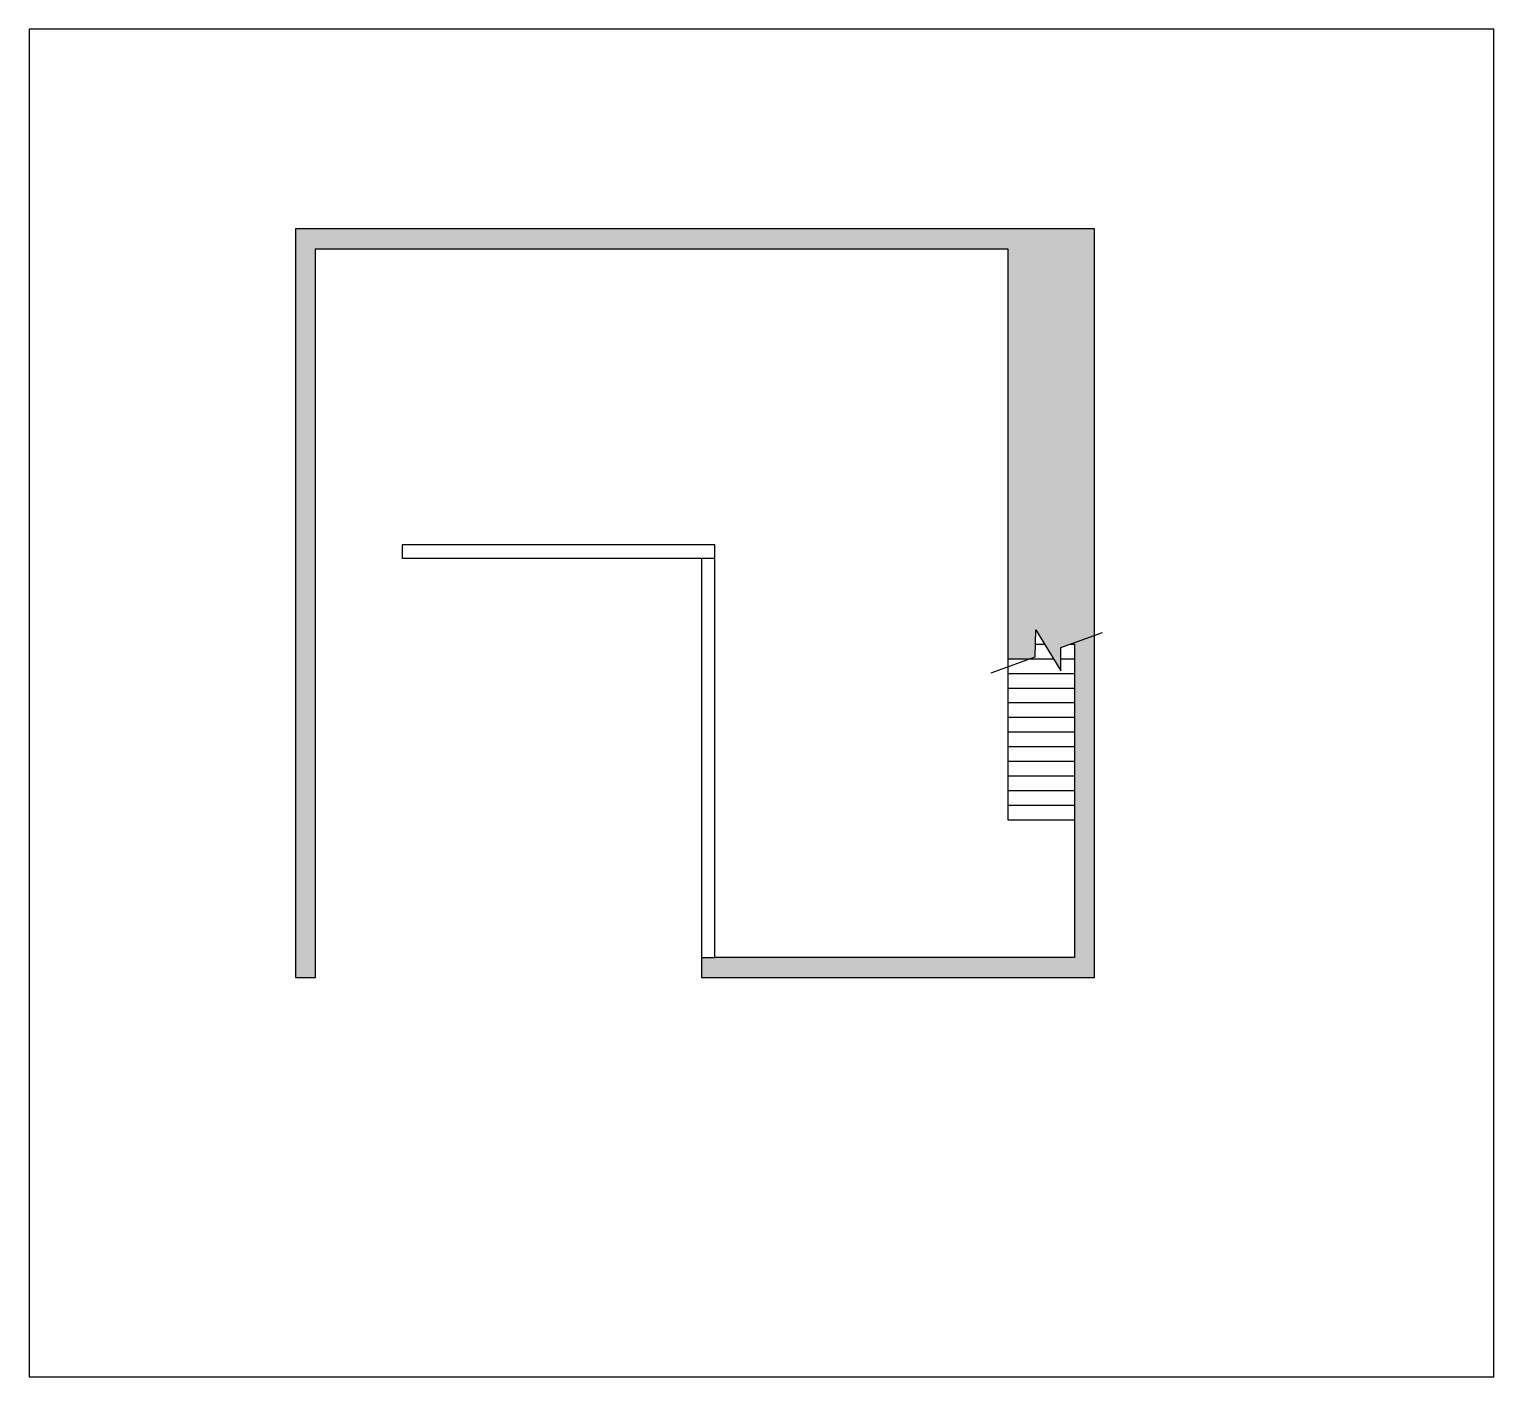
# Model space of a CAD drawing. Header units: millimetres. Extents: x -13379 to 8621, y -9785 to 10465.
import ezdxf

# ---------------------------------------------------------------- set-up
doc = ezdxf.new("R2010")
doc.units = ezdxf.units.MM
doc.layers.add('SectionCutEdges', color=7, linetype='Continuous')

msp = doc.modelspace()

# ---------------------------------------------------------------- hatches: boundary and pattern name
h = msp.add_hatch(color=256)
h.dxf.hatch_style = 1
h.paths.add_polyline_path([(2621, 7465), (-9379, 7465), (-9379, -3785), (-9079, -3785), (-9079, 7165), (1321, 7165), (1321, 1225), (1321, 1005), (1655, 1005), (1733, 1033), (1743, 1440), (2118, 825), (2118, 1172), (2621, 1354)])
h.paths.add_polyline_path([(2621, 1354), (2264, 1225), (2321, 1225), (2321, 1005), (2321, 785), (2321, 565), (2321, 345), (2321, 125), (2321, -95), (2321, -315), (2321, -535), (2321, -755), (2321, -975), (2321, -1195), (2321, -1415), (2321, -3485), (-3079, -3485), (-3279, -3485), (-3279, -3785), (2621, -3785)])

# ---------------------------------------------------------------- linework, layer by layer
for p, q in [((-13379, 10465), (-13379, -9785)), ((8621, 10465), (-13379, 10465)), ((8621, -9785), (8621, 10465)), ((-3279, 2515), (-3079, 2515)), ((1733, 1033), (1743, 1440)), ((1743, 1440), (2118, 825)), ((2118, 1172), (2743, 1398)), ((1321, 1225), (1321, 1005)), ((2118, 825), (2118, 1172)), ((1072, 794), (1733, 1033)), ((1321, 1005), (2008, 1005)), ((1321, 1005), (1321, 785)), ((1733, 1033), (1733, 1033)), ((2118, 1005), (2321, 1005)), ((1321, 785), (2321, 785)), ((1321, 785), (1321, 565)), ((1321, 565), (2321, 565)), ((1321, 565), (1321, 345)), ((1321, 345), (2321, 345)), ((1321, 345), (1321, 125)), ((1321, 125), (2321, 125)), ((1321, 125), (1321, -95)), ((1321, -95), (2321, -95)), ((1321, -95), (1321, -315)), ((1321, -315), (2321, -315)), ((1321, -315), (1321, -535)), ((1321, -535), (2321, -535)), ((1321, -535), (1321, -755)), ((1321, -755), (2321, -755)), ((1321, -755), (1321, -975)), ((1321, -975), (2321, -975)), ((1321, -975), (1321, -1195)), ((1321, -1195), (2321, -1195)), ((1321, -1195), (1321, -1415)), ((1321, -1415), (2321, -1415)), ((-13379, -9785), (8621, -9785))]:
    msp.add_line(p, q)
at = {"layer": 'SectionCutEdges'}
for p, q in [((-9379, 7465), (-9379, -3785)), ((2621, 7465), (-9379, 7465)), ((2621, -3785), (2621, 7465)), ((-9079, -3785), (-9079, 7165)), ((-9079, 7165), (1321, 7165)), ((1321, 7165), (1321, 1225)), ((-3079, 2715), (-7779, 2715)), ((-7779, 2715), (-7779, 2515)), ((-3079, -3485), (-3079, 2715)), ((-7779, 2515), (-3279, 2515)), ((-3279, 2515), (-3279, -3485)), ((1737, 1225), (1874, 1225)), ((2264, 1225), (2321, 1225)), ((2321, 1225), (2321, 1005)), ((2321, 1005), (2321, 785)), ((2321, 785), (2321, 565)), ((2321, 565), (2321, 345)), ((2321, 345), (2321, 125)), ((2321, 125), (2321, -95)), ((2321, -95), (2321, -315)), ((2321, -315), (2321, -535)), ((2321, -535), (2321, -755)), ((2321, -755), (2321, -975)), ((2321, -975), (2321, -1195)), ((2321, -1195), (2321, -1415)), ((2321, -1415), (2321, -3485)), ((-3279, -3485), (-3279, -3785)), ((-3279, -3485), (-3079, -3485)), ((2321, -3485), (-3079, -3485)), ((-9379, -3785), (-9079, -3785)), ((-3279, -3785), (2621, -3785))]:
    msp.add_line(p, q, dxfattribs=at)

doc.saveas('drawing.dxf')
